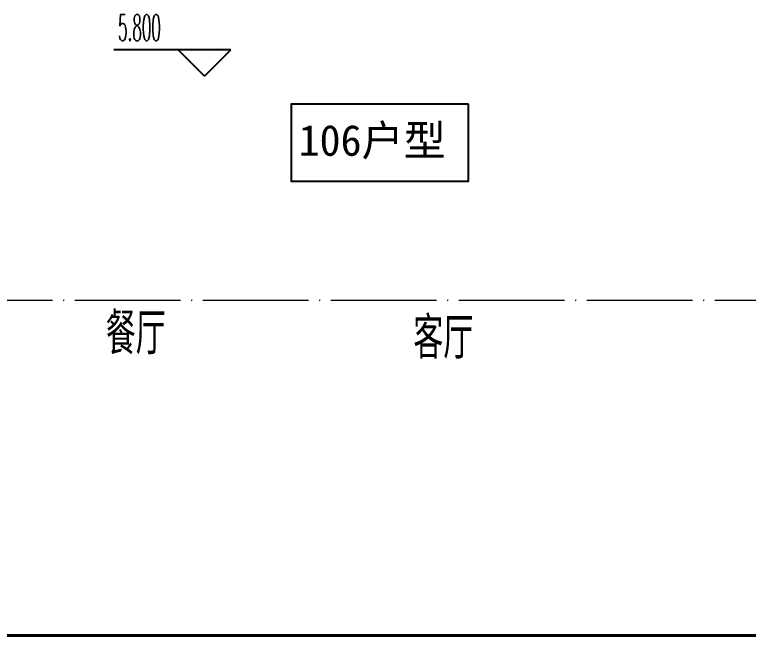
# Model space of a CAD drawing. Extents: x 27938 to 1042331, y -235042 to 1535213.
# Drawn here: x 722838 to 726999, y 521140 to 524662 of the extents above; entities that cross this region are included whole.
import ezdxf

# ---------------------------------------------------------------- set-up
doc = ezdxf.new("R2010")
doc.units = 0
doc.header["$LTSCALE"] = 1000
doc.header["$MEASUREMENT"] = 0
doc.linetypes.add('DOTE', pattern=[2.42, 2, -0.2, 0.02, -0.2])
for name, color, linetype in [('3.5方案汇报，与郭总、侯月琴确定户型_t8$0$2020.03.04 -1安徽标准化洋房户型(UA）_t8_t8$0$看线', 154, 'Continuous'), ('DIM_ELEV', 3, 'Continuous'), ('PUB_TEXT', 4, 'Continuous')]:
    doc.layers.add(name, color=color, linetype=linetype)
doc.layers.add('DOTE', color=19, linetype='DOTE', lineweight=9)
doc.layers.add('WALL', color=9, linetype='Continuous', lineweight=40)
doc.styles.add('_TCH_DIM', font='SIMPLEX.shx', dxfattribs={"width": 0.6, "oblique": 10, "bigfont": 'hztxt.shx'})
doc.styles.get("Standard").update_dxf_attribs({"font": 'gbenor.shx', "bigfont": 'gbcbig.shx'})
doc.styles.add('黑体', font='simhei.ttf')

# ---------------------------------------------------------------- blocks, each defined once
blk = doc.blocks.new('GFDGDGRDGRDG')
at = {"layer": 'DOTE', "linetype": 'DOTE', "ltscale": 0.3}
blk.add_line((626393.7, 366358.3), (573593.7, 366358.3), dxfattribs=at)

msp = doc.modelspace()

# ---------------------------------------------------------------- linework, layer by layer
at = {"color": 8}
msp.add_lwpolyline([(725411.9, 524153.6), (724405.9, 524153.6), (724405.9, 523717.6), (725411.9, 523717.6)], close=True, dxfattribs=at)
at = {"layer": 'DIM_ELEV', "color": 8}
for p, q in [((724064.3, 524463.2), (723399.4, 524463.2)), ((723914.3, 524313.2), (723764.3, 524463.2)), ((723914.3, 524313.2), (724064.3, 524463.2))]:
    msp.add_line(p, q, dxfattribs=at)
at = {"layer": 'WALL', "color": 8}
msp.add_line((727716.6, 521140.4), (722216.6, 521140.4), dxfattribs=at)

# ---------------------------------------------------------------- block references
at = {"layer": '3.5方案汇报，与郭总、侯月琴确定户型_t8$0$2020.03.04 -1安徽标准化洋房户型(UA）_t8_t8$0$看线', "ltscale": 10}
msp.add_blockref('GFDGDGRDGRDG', (106822.9, 156682.1), dxfattribs=at)

# ---------------------------------------------------------------- texts
at = {"color": 8, "style": '黑体'}
msp.add_text('106户型', height=175, dxfattribs=at).set_placement((724448.1, 523861.4))
at = {"layer": 'DIM_ELEV', "color": 8, "style": '_TCH_DIM', "width": 0.423529}
msp.add_text('5.800', height=148.75, dxfattribs=at).set_placement((723424.1, 524513.3))
at = {"layer": 'PUB_TEXT', "color": 8}
for s, p in [('餐厅', (723354.3, 522734.6)), ('客厅', (725098.7, 522709.7))]:
    msp.add_text(s, height=236.31, dxfattribs=at).set_placement(p)

doc.saveas('drawing.dxf')
